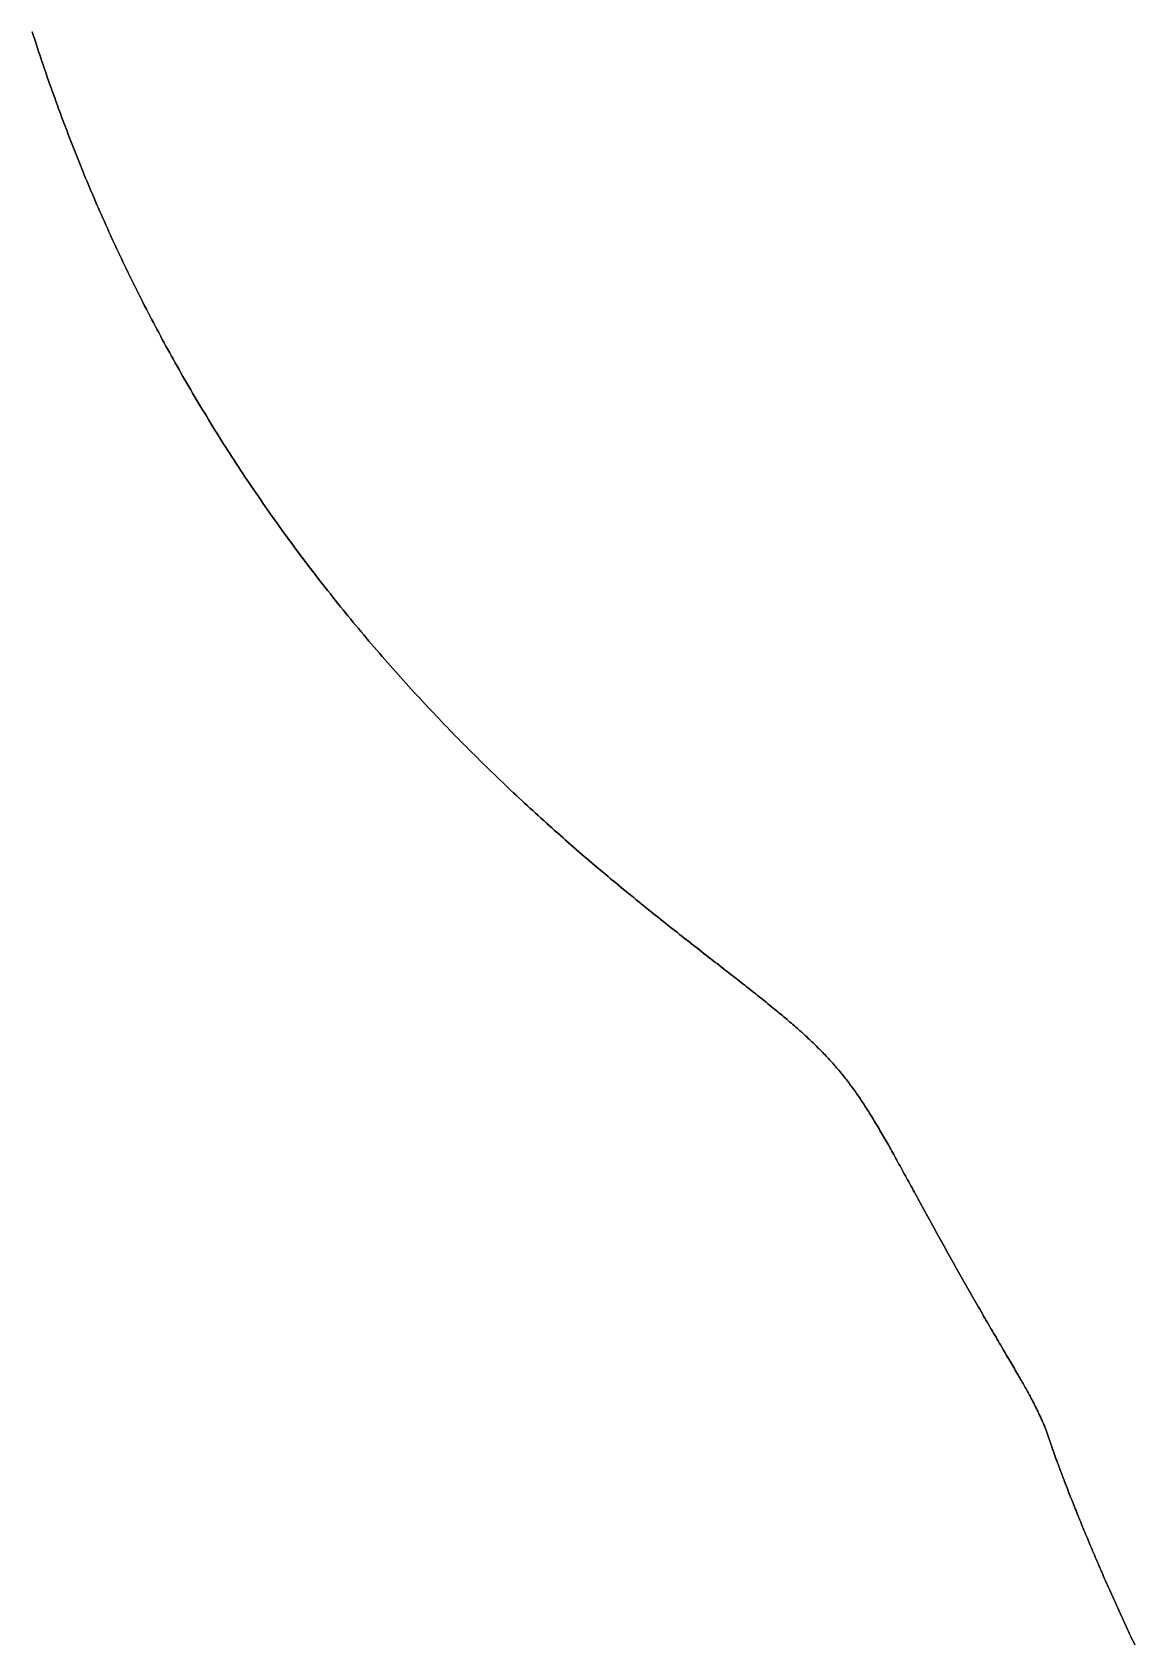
# Model space of a CAD drawing. Header units: inches. Extents: x 130170 to 284068, y 377793 to 804530.
# Drawn here: x 253877.4 to 253937.2, y 736255.3 to 736342.8 of the extents above; entities that cross this region are included whole.
import ezdxf

# ---------------------------------------------------------------- set-up
doc = ezdxf.new("R2010")
doc.units = ezdxf.units.IN
doc.header["$MEASUREMENT"] = 0
doc.layers.add('muni_il', color=7, linetype='Continuous')

msp = doc.modelspace()

# ---------------------------------------------------------------- linework, layer by layer
at = {"layer": 'muni_il'}
for points in [[(253877.398, 736342.811), (253877.456, 736342.632), (253877.513, 736342.453), (253877.571, 736342.274), (253877.63, 736342.095), (253877.688, 736341.916), (253877.747, 736341.736), (253877.807, 736341.557), (253877.867, 736341.377), (253877.927, 736341.198), (253877.988, 736341.018), (253878.049, 736340.838), (253878.11, 736340.658), (253878.172, 736340.478), (253878.235, 736340.298), (253878.297, 736340.118), (253878.36, 736339.938), (253878.424, 736339.758), (253878.488, 736339.578), (253878.552, 736339.397), (253878.617, 736339.217), (253878.682, 736339.037), (253878.748, 736338.856), (253878.814, 736338.675), (253878.88, 736338.495), (253878.947, 736338.314), (253879.014, 736338.133), (253879.082, 736337.952), (253879.15, 736337.771), (253879.218, 736337.59), (253879.287, 736337.409), (253879.356, 736337.228), (253879.426, 736337.047), (253879.496, 736336.866), (253879.567, 736336.685), (253879.638, 736336.503), (253879.709, 736336.322), (253879.781, 736336.141), (253879.854, 736335.959), (253879.927, 736335.777), (253880, 736335.596), (253880.074, 736335.414), (253880.148, 736335.233), (253880.222, 736335.051), (253880.297, 736334.869), (253880.373, 736334.688), (253880.449, 736334.506), (253880.525, 736334.324), (253880.602, 736334.142), (253880.679, 736333.96), (253880.757, 736333.778), (253880.835, 736333.596), (253880.914, 736333.414), (253880.993, 736333.232), (253881.073, 736333.05), (253881.153, 736332.867), (253881.234, 736332.685), (253881.315, 736332.503), (253881.396, 736332.321), (253881.478, 736332.138), (253881.561, 736331.956), (253881.644, 736331.774), (253881.727, 736331.591), (253881.811, 736331.409), (253881.895, 736331.226), (253881.98, 736331.044), (253882.066, 736330.861), (253882.152, 736330.679), (253882.238, 736330.496), (253882.325, 736330.314), (253882.412, 736330.131), (253882.5, 736329.948), (253882.588, 736329.766), (253882.677, 736329.583), (253882.766, 736329.4), (253882.856, 736329.217), (253882.946, 736329.035), (253883.037, 736328.852), (253883.128, 736328.669), (253883.22, 736328.486), (253883.312, 736328.304), (253883.405, 736328.121), (253883.499, 736327.938), (253883.592, 736327.755), (253883.687, 736327.572), (253883.782, 736327.389), (253883.877, 736327.207), (253883.973, 736327.024), (253884.069, 736326.841), (253884.166, 736326.658), (253884.264, 736326.475), (253884.362, 736326.293), (253884.46, 736326.11), (253884.559, 736325.927), (253884.658, 736325.744), (253884.758, 736325.561), (253884.859, 736325.379), (253884.96, 736325.196), (253885.061, 736325.013), (253885.164, 736324.83), (253885.266, 736324.648), (253885.369, 736324.465), (253885.473, 736324.283), (253885.577, 736324.1), (253885.682, 736323.917), (253885.787, 736323.735), (253885.893, 736323.552), (253885.999, 736323.37), (253886.106, 736323.188), (253886.213, 736323.005), (253886.321, 736322.823), (253886.429, 736322.641), (253886.538, 736322.458), (253886.648, 736322.276), (253886.758, 736322.094), (253886.868, 736321.912), (253886.979, 736321.73), (253887.091, 736321.548), (253887.203, 736321.367), (253887.315, 736321.185), (253887.428, 736321.003), (253887.542, 736320.822), (253887.656, 736320.64), (253887.771, 736320.459), (253887.886, 736320.278), (253888.001, 736320.096), (253888.118, 736319.915), (253888.234, 736319.734), (253888.352, 736319.554), (253888.469, 736319.373), (253888.588, 736319.192), (253888.706, 736319.012), (253888.826, 736318.831), (253888.945, 736318.651), (253889.066, 736318.471), (253889.186, 736318.291), (253889.308, 736318.111), (253889.43, 736317.931), (253889.552, 736317.752), (253889.675, 736317.572), (253889.798, 736317.393), (253889.922, 736317.214), (253890.046, 736317.035), (253890.171, 736316.856), (253890.296, 736316.678), (253890.422, 736316.499), (253890.548, 736316.321), (253890.675, 736316.143), (253890.802, 736315.965), (253890.93, 736315.787), (253891.058, 736315.61), (253891.186, 736315.433), (253891.315, 736315.256), (253891.445, 736315.079), (253891.575, 736314.902), (253891.706, 736314.726), (253891.836, 736314.55), (253891.968, 736314.374), (253892.1, 736314.198), (253892.232, 736314.023), (253892.365, 736313.847), (253892.498, 736313.672), (253892.632, 736313.498), (253892.765, 736313.323), (253892.9, 736313.149), (253893.035, 736312.975), (253893.17, 736312.802), (253893.306, 736312.628), (253893.442, 736312.455), (253893.579, 736312.283), (253893.716, 736312.11), (253893.853, 736311.938), (253893.991, 736311.766), (253894.129, 736311.594), (253894.268, 736311.423), (253894.406, 736311.252), (253894.546, 736311.082), (253894.685, 736310.912), (253894.826, 736310.742), (253894.966, 736310.572), (253895.107, 736310.403), (253895.248, 736310.234), (253895.389, 736310.066), (253895.531, 736309.898), (253895.673, 736309.73), (253895.816, 736309.562), (253895.959, 736309.395), (253896.102, 736309.229), (253896.245, 736309.062), (253896.389, 736308.897), (253896.533, 736308.731), (253896.677, 736308.566), (253896.822, 736308.402), (253896.967, 736308.237), (253897.112, 736308.074), (253897.258, 736307.91), (253897.403, 736307.747), (253897.549, 736307.585), (253897.696, 736307.423), (253897.842, 736307.261), (253897.989, 736307.1), (253898.136, 736306.939), (253898.283, 736306.779), (253898.43, 736306.619), (253898.578, 736306.46), (253898.726, 736306.301), (253898.874, 736306.143), (253899.022, 736305.985), (253899.17, 736305.827), (253899.319, 736305.67), (253899.468, 736305.514), (253899.617, 736305.358), (253899.766, 736305.203), (253899.915, 736305.048), (253900.064, 736304.893), (253900.214, 736304.739), (253900.363, 736304.586), (253900.513, 736304.433), (253900.663, 736304.281), (253900.812, 736304.129), (253900.962, 736303.978), (253901.112, 736303.827), (253901.262, 736303.677), (253901.413, 736303.527), (253901.563, 736303.378), (253901.713, 736303.23), (253901.863, 736303.082), (253902.014, 736302.935), (253902.164, 736302.788), (253902.314, 736302.642), (253902.465, 736302.496), (253902.615, 736302.351), (253902.765, 736302.207), (253902.915, 736302.063), (253903.066, 736301.919), (253903.216, 736301.777), (253903.366, 736301.635), (253903.516, 736301.493), (253903.666, 736301.352), (253903.816, 736301.212), (253903.966, 736301.072), (253904.116, 736300.933), (253904.265, 736300.795), (253904.415, 736300.657), (253904.564, 736300.52), (253904.713, 736300.384), (253904.862, 736300.248), (253905.011, 736300.113), (253905.16, 736299.978), (253905.308, 736299.844), (253905.457, 736299.711), (253905.605, 736299.578), (253905.753, 736299.446), (253905.9, 736299.315), (253906.048, 736299.184), (253906.195, 736299.054), (253906.342, 736298.924), (253906.489, 736298.796), (253906.635, 736298.667), (253906.781, 736298.54), (253906.927, 736298.413), (253907.073, 736298.287), (253907.218, 736298.162), (253907.363, 736298.037), (253907.508, 736297.913), (253907.652, 736297.789), (253907.796, 736297.667), (253907.939, 736297.545), (253908.083, 736297.423), (253908.225, 736297.302), (253908.368, 736297.182), (253908.51, 736297.063), (253908.651, 736296.944), (253908.793, 736296.826), (253908.933, 736296.709), (253909.074, 736296.592), (253909.214, 736296.476), (253909.353, 736296.361), (253909.492, 736296.246), (253909.631, 736296.132), (253909.769, 736296.019), (253909.906, 736295.907), (253910.043, 736295.795), (253910.18, 736295.684), (253910.316, 736295.573), (253910.451, 736295.463), (253910.586, 736295.354), (253910.72, 736295.246), (253910.854, 736295.138), (253910.987, 736295.031), (253911.12, 736294.924), (253911.252, 736294.818), (253911.383, 736294.713), (253911.514, 736294.609), (253911.644, 736294.505), (253911.774, 736294.402), (253911.903, 736294.3), (253912.031, 736294.198), (253912.159, 736294.097), (253912.286, 736293.997), (253912.413, 736293.897), (253912.538, 736293.798), (253912.664, 736293.699), (253912.788, 736293.602), (253912.912, 736293.504), (253913.035, 736293.408), (253913.157, 736293.312), (253913.279, 736293.217), (253913.4, 736293.123), (253913.52, 736293.029), (253913.639, 736292.935), (253913.758, 736292.843), (253913.876, 736292.751), (253913.993, 736292.66), (253914.11, 736292.569), (253914.225, 736292.479), (253914.34, 736292.389), (253914.455, 736292.3), (253914.568, 736292.212), (253914.681, 736292.124), (253914.793, 736292.037), (253914.904, 736291.951), (253915.014, 736291.865), (253915.124, 736291.78), (253915.232, 736291.695), (253915.34, 736291.611), (253915.448, 736291.527), (253915.554, 736291.444), (253915.659, 736291.361), (253915.764, 736291.279), (253915.868, 736291.198), (253915.971, 736291.117), (253916.074, 736291.037), (253916.175, 736290.957), (253916.276, 736290.878), (253916.376, 736290.799), (253916.475, 736290.721), (253916.573, 736290.643), (253916.67, 736290.566), (253916.767, 736290.489), (253916.862, 736290.413), (253916.957, 736290.337), (253917.051, 736290.261), (253917.145, 736290.186), (253917.237, 736290.112), (253917.329, 736290.038), (253917.42, 736289.964), (253917.51, 736289.891), (253917.599, 736289.818), (253917.687, 736289.746), (253917.775, 736289.674), (253917.861, 736289.602), (253917.947, 736289.531), (253918.033, 736289.46), (253918.117, 736289.39), (253918.201, 736289.319), (253918.283, 736289.25), (253918.365, 736289.18), (253918.446, 736289.111), (253918.527, 736289.042), (253918.607, 736288.973), (253918.685, 736288.905), (253918.764, 736288.837), (253918.841, 736288.769), (253918.918, 736288.702), (253918.993, 736288.635), (253919.069, 736288.568), (253919.143, 736288.501), (253919.217, 736288.434), (253919.29, 736288.368), (253919.362, 736288.301), (253919.434, 736288.236), (253919.504, 736288.17), (253919.574, 736288.104), (253919.644, 736288.038), (253919.713, 736287.973), (253919.781, 736287.908), (253919.849, 736287.842), (253919.915, 736287.777), (253919.982, 736287.712), (253920.047, 736287.647), (253920.112, 736287.582), (253920.177, 736287.517), (253920.241, 736287.452), (253920.304, 736287.387), (253920.366, 736287.322), (253920.429, 736287.257), (253920.49, 736287.192), (253920.551, 736287.127), (253920.612, 736287.062), (253920.672, 736286.997), (253920.731, 736286.932), (253920.79, 736286.866), (253920.849, 736286.801), (253920.907, 736286.735), (253920.964, 736286.67), (253921.021, 736286.604), (253921.078, 736286.538), (253921.135, 736286.471), (253921.19, 736286.405), (253921.246, 736286.338), (253921.301, 736286.271), (253921.356, 736286.204), (253921.41, 736286.137), (253921.464, 736286.069), (253921.518, 736286.001), (253921.572, 736285.933), (253921.625, 736285.864), (253921.678, 736285.795), (253921.73, 736285.726), (253921.783, 736285.656), (253921.835, 736285.586), (253921.887, 736285.516), (253921.939, 736285.445), (253921.99, 736285.374), (253922.041, 736285.302), (253922.093, 736285.23), (253922.144, 736285.158), (253922.194, 736285.084), (253922.245, 736285.011), (253922.296, 736284.937), (253922.346, 736284.862), (253922.397, 736284.787), (253922.447, 736284.712), (253922.498, 736284.636), (253922.548, 736284.559), (253922.598, 736284.481), (253922.649, 736284.404), (253922.699, 736284.325), (253922.749, 736284.246), (253922.799, 736284.166), (253922.85, 736284.086), (253922.9, 736284.005), (253922.951, 736283.923), (253923.001, 736283.841), (253923.052, 736283.758), (253923.103, 736283.674), (253923.154, 736283.59), (253923.205, 736283.504), (253923.256, 736283.419), (253923.307, 736283.332), (253923.359, 736283.245), (253923.411, 736283.156), (253923.463, 736283.068), (253923.515, 736282.978), (253923.567, 736282.888), (253923.62, 736282.796), (253923.672, 736282.705), (253923.725, 736282.612), (253923.779, 736282.518), (253923.832, 736282.424), (253923.886, 736282.329), (253923.94, 736282.233), (253923.995, 736282.136), (253924.049, 736282.039), (253924.104, 736281.94), (253924.16, 736281.841), (253924.215, 736281.741), (253924.272, 736281.64), (253924.328, 736281.539), (253924.385, 736281.436), (253924.442, 736281.333), (253924.499, 736281.229), (253924.557, 736281.124), (253924.615, 736281.018), (253924.674, 736280.912), (253924.732, 736280.804), (253924.792, 736280.696), (253924.852, 736280.587), (253924.912, 736280.478), (253924.972, 736280.367), (253925.033, 736280.256), (253925.094, 736280.144), (253925.156, 736280.031), (253925.218, 736279.917), (253925.28, 736279.803), (253925.343, 736279.688), (253925.406, 736279.572), (253925.47, 736279.456), (253925.534, 736279.339), (253925.598, 736279.221), (253925.663, 736279.102), (253925.728, 736278.983), (253925.794, 736278.863), (253925.86, 736278.743), (253925.926, 736278.622), (253925.993, 736278.5), (253926.06, 736278.378), (253926.127, 736278.256), (253926.195, 736278.132), (253926.263, 736278.009), (253926.331, 736277.884), (253926.4, 736277.76), (253926.469, 736277.634), (253926.538, 736277.509), (253926.608, 736277.383), (253926.677, 736277.257), (253926.747, 736277.13), (253926.818, 736277.003), (253926.888, 736276.875), (253926.959, 736276.748), (253927.03, 736276.62), (253927.102, 736276.492), (253927.173, 736276.364), (253927.245, 736276.236), (253927.316, 736276.107), (253927.388, 736275.979), (253927.46, 736275.85), (253927.532, 736275.722), (253927.605, 736275.593), (253927.677, 736275.465), (253927.749, 736275.336), (253927.822, 736275.208), (253927.894, 736275.08), (253927.966, 736274.952), (253928.039, 736274.824), (253928.111, 736274.697), (253928.183, 736274.57), (253928.256, 736274.443), (253928.328, 736274.316), (253928.399, 736274.19), (253928.471, 736274.065), (253928.543, 736273.94), (253928.614, 736273.815), (253928.685, 736273.691), (253928.756, 736273.567), (253928.827, 736273.445), (253928.897, 736273.323), (253928.967, 736273.201), (253929.037, 736273.08), (253929.106, 736272.961), (253929.175, 736272.841), (253929.244, 736272.723), (253929.312, 736272.606), (253929.379, 736272.489), (253929.446, 736272.374), (253929.513, 736272.26), (253929.579, 736272.146), (253929.645, 736272.034), (253929.71, 736271.922), (253929.774, 736271.812), (253929.838, 736271.703), (253929.901, 736271.595), (253929.963, 736271.489), (253930.025, 736271.384), (253930.086, 736271.279), (253930.146, 736271.177), (253930.206, 736271.075), (253930.264, 736270.975), (253930.322, 736270.876), (253930.379, 736270.779), (253930.436, 736270.683), (253930.491, 736270.588), (253930.546, 736270.495), (253930.6, 736270.403), (253930.653, 736270.312), (253930.705, 736270.223), (253930.756, 736270.135), (253930.806, 736270.049), (253930.855, 736269.965), (253930.904, 736269.881), (253930.951, 736269.799), (253930.998, 736269.719), (253931.044, 736269.64), (253931.088, 736269.562), (253931.132, 736269.485), (253931.175, 736269.41), (253931.217, 736269.337), (253931.259, 736269.264), (253931.299, 736269.193), (253931.338, 736269.123), (253931.377, 736269.054), (253931.415, 736268.986), (253931.452, 736268.92), (253931.488, 736268.854), (253931.523, 736268.79), (253931.558, 736268.726), (253931.592, 736268.663), (253931.625, 736268.602), (253931.657, 736268.541), (253931.689, 736268.48), (253931.72, 736268.421), (253931.751, 736268.362), (253931.781, 736268.304), (253931.81, 736268.246), (253931.839, 736268.188), (253931.868, 736268.131), (253931.896, 736268.074), (253931.924, 736268.018), (253931.951, 736267.962), (253931.978, 736267.906), (253932.005, 736267.85), (253932.032, 736267.794), (253932.058, 736267.738), (253932.084, 736267.681), (253932.11, 736267.625), (253932.135, 736267.569), (253932.161, 736267.513), (253932.186, 736267.457), (253932.211, 736267.4), (253932.236, 736267.344), (253932.261, 736267.287), (253932.285, 736267.231), (253932.309, 736267.175), (253932.332, 736267.119), (253932.355, 736267.063), (253932.464, 736266.774), (253932.475, 736266.742), (253932.481, 736266.725), (253932.488, 736266.705), (253932.495, 736266.685), (253932.502, 736266.664), (253932.51, 736266.641), (253932.518, 736266.617), (253932.527, 736266.593), (253932.536, 736266.567), (253932.545, 736266.54), (253932.554, 736266.513), (253932.564, 736266.484), (253932.574, 736266.455), (253932.584, 736266.424), (253932.595, 736266.393), (253932.606, 736266.361), (253932.617, 736266.328), (253932.628, 736266.294), (253932.64, 736266.26), (253932.652, 736266.224), (253932.665, 736266.187), (253932.678, 736266.15), (253932.691, 736266.111), (253932.705, 736266.072), (253932.719, 736266.032), (253932.733, 736265.99), (253932.748, 736265.947), (253932.763, 736265.904), (253932.779, 736265.859), (253932.795, 736265.813), (253932.811, 736265.766), (253932.828, 736265.718), (253932.846, 736265.669), (253932.864, 736265.618), (253932.882, 736265.566), (253932.901, 736265.513), (253932.921, 736265.459), (253932.941, 736265.403), (253932.962, 736265.346), (253932.983, 736265.288), (253933.005, 736265.228), (253933.027, 736265.167), (253933.05, 736265.105), (253933.074, 736265.041), (253933.098, 736264.976), (253933.122, 736264.909), (253933.148, 736264.841), (253933.174, 736264.772), (253933.2, 736264.701), (253933.227, 736264.629), (253933.255, 736264.555), (253933.283, 736264.48), (253933.312, 736264.404), (253933.342, 736264.327), (253933.372, 736264.248), (253933.402, 736264.167), (253933.434, 736264.086), (253933.466, 736264.003), (253933.498, 736263.918), (253933.531, 736263.833), (253933.565, 736263.746), (253933.599, 736263.658), (253933.634, 736263.569), (253933.669, 736263.478), (253933.705, 736263.387), (253933.742, 736263.294), (253933.779, 736263.2), (253933.816, 736263.105), (253933.855, 736263.009), (253933.893, 736262.912), (253933.932, 736262.814), (253933.972, 736262.715), (253934.012, 736262.615), (253934.053, 736262.514), (253934.094, 736262.412), (253934.135, 736262.309), (253934.177, 736262.205), (253934.219, 736262.1), (253934.262, 736261.995), (253934.305, 736261.889), (253934.349, 736261.782), (253934.393, 736261.674), (253934.438, 736261.566), (253934.482, 736261.457), (253934.528, 736261.347), (253934.573, 736261.237), (253934.619, 736261.126), (253934.666, 736261.014), (253934.712, 736260.903), (253934.759, 736260.79), (253934.807, 736260.677), (253934.854, 736260.563), (253934.902, 736260.449), (253934.951, 736260.335), (253934.999, 736260.22), (253935.048, 736260.105), (253935.097, 736259.989), (253935.147, 736259.873), (253935.197, 736259.757), (253935.247, 736259.64), (253935.297, 736259.524), (253935.347, 736259.406), (253935.398, 736259.289), (253935.449, 736259.171), (253935.5, 736259.053), (253935.552, 736258.935), (253935.604, 736258.817), (253935.655, 736258.698), (253935.707, 736258.58), (253935.76, 736258.461), (253935.812, 736258.342), (253935.865, 736258.223), (253935.918, 736258.103), (253935.971, 736257.984), (253936.025, 736257.864), (253936.078, 736257.745), (253936.132, 736257.625), (253936.186, 736257.506), (253936.24, 736257.386), (253936.294, 736257.266), (253936.349, 736257.146), (253936.403, 736257.026), (253936.458, 736256.906), (253936.513, 736256.786), (253936.568, 736256.666), (253936.623, 736256.546), (253936.679, 736256.426), (253936.734, 736256.306), (253936.79, 736256.186), (253936.846, 736256.066), (253936.902, 736255.946), (253936.958, 736255.826), (253937.014, 736255.706), (253937.071, 736255.587), (253937.127, 736255.467), (253937.184, 736255.347), (253937.241, 736255.227)], [(253937.241, 736255.227), (253937.184, 736255.347), (253937.127, 736255.467), (253937.071, 736255.587), (253937.014, 736255.706), (253936.958, 736255.826), (253936.902, 736255.946), (253936.846, 736256.066), (253936.79, 736256.186), (253936.734, 736256.306), (253936.679, 736256.426), (253936.623, 736256.546), (253936.568, 736256.666), (253936.513, 736256.786), (253936.458, 736256.906), (253936.403, 736257.026), (253936.349, 736257.146), (253936.294, 736257.266), (253936.24, 736257.386), (253936.186, 736257.506), (253936.132, 736257.625), (253936.078, 736257.745), (253936.025, 736257.864), (253935.971, 736257.984), (253935.918, 736258.103), (253935.865, 736258.223), (253935.812, 736258.342), (253935.76, 736258.461), (253935.707, 736258.58), (253935.655, 736258.698), (253935.604, 736258.817), (253935.552, 736258.935), (253935.5, 736259.053), (253935.449, 736259.171), (253935.398, 736259.289), (253935.347, 736259.406), (253935.297, 736259.524), (253935.247, 736259.64), (253935.197, 736259.757), (253935.147, 736259.873), (253935.097, 736259.989), (253935.048, 736260.105), (253934.999, 736260.22), (253934.951, 736260.335), (253934.902, 736260.449), (253934.854, 736260.563), (253934.807, 736260.677), (253934.759, 736260.79), (253934.712, 736260.903), (253934.666, 736261.014), (253934.619, 736261.126), (253934.573, 736261.237), (253934.528, 736261.347), (253934.482, 736261.457), (253934.438, 736261.566), (253934.393, 736261.674), (253934.349, 736261.782), (253934.305, 736261.889), (253934.262, 736261.995), (253934.219, 736262.1), (253934.177, 736262.205), (253934.135, 736262.309), (253934.094, 736262.412), (253934.053, 736262.514), (253934.012, 736262.615), (253933.972, 736262.715), (253933.932, 736262.814), (253933.893, 736262.912), (253933.855, 736263.009), (253933.816, 736263.105), (253933.779, 736263.2), (253933.742, 736263.294), (253933.705, 736263.387), (253933.669, 736263.478), (253933.634, 736263.569), (253933.599, 736263.658), (253933.565, 736263.746), (253933.531, 736263.833), (253933.498, 736263.918), (253933.466, 736264.003), (253933.434, 736264.086), (253933.402, 736264.167), (253933.372, 736264.248), (253933.342, 736264.327), (253933.312, 736264.404), (253933.283, 736264.48), (253933.255, 736264.555), (253933.227, 736264.629), (253933.2, 736264.701), (253933.174, 736264.772), (253933.148, 736264.841), (253933.122, 736264.909), (253933.098, 736264.976), (253933.074, 736265.041), (253933.05, 736265.105), (253933.027, 736265.167), (253933.005, 736265.228), (253932.983, 736265.288), (253932.962, 736265.346), (253932.941, 736265.403), (253932.921, 736265.459), (253932.901, 736265.513), (253932.882, 736265.566), (253932.864, 736265.618), (253932.846, 736265.669), (253932.828, 736265.718), (253932.811, 736265.766), (253932.795, 736265.813), (253932.779, 736265.859), (253932.763, 736265.904), (253932.748, 736265.947), (253932.733, 736265.99), (253932.719, 736266.032), (253932.705, 736266.072), (253932.691, 736266.111), (253932.678, 736266.15), (253932.665, 736266.187), (253932.652, 736266.224), (253932.64, 736266.26), (253932.628, 736266.294), (253932.617, 736266.328), (253932.606, 736266.361), (253932.595, 736266.393), (253932.584, 736266.424), (253932.574, 736266.455), (253932.564, 736266.484), (253932.554, 736266.513), (253932.545, 736266.54), (253932.536, 736266.567), (253932.527, 736266.593), (253932.518, 736266.617), (253932.51, 736266.641), (253932.502, 736266.664), (253932.495, 736266.685), (253932.488, 736266.705), (253932.481, 736266.725), (253932.475, 736266.742), (253932.464, 736266.774), (253932.355, 736267.063), (253932.332, 736267.119), (253932.309, 736267.175), (253932.285, 736267.231), (253932.261, 736267.287), (253932.236, 736267.344), (253932.211, 736267.4), (253932.186, 736267.457), (253932.161, 736267.513), (253932.135, 736267.569), (253932.11, 736267.625), (253932.084, 736267.681), (253932.058, 736267.738), (253932.032, 736267.794), (253932.005, 736267.85), (253931.978, 736267.906), (253931.951, 736267.962), (253931.924, 736268.018), (253931.896, 736268.074), (253931.868, 736268.131), (253931.839, 736268.188), (253931.81, 736268.246), (253931.781, 736268.304), (253931.751, 736268.362), (253931.72, 736268.421), (253931.689, 736268.48), (253931.657, 736268.541), (253931.625, 736268.602), (253931.592, 736268.663), (253931.558, 736268.726), (253931.523, 736268.79), (253931.488, 736268.854), (253931.452, 736268.92), (253931.415, 736268.986), (253931.377, 736269.054), (253931.338, 736269.123), (253931.299, 736269.193), (253931.259, 736269.264), (253931.217, 736269.337), (253931.175, 736269.41), (253931.132, 736269.485), (253931.088, 736269.562), (253931.044, 736269.64), (253930.998, 736269.719), (253930.951, 736269.799), (253930.904, 736269.881), (253930.855, 736269.965), (253930.806, 736270.049), (253930.756, 736270.135), (253930.705, 736270.223), (253930.653, 736270.312), (253930.6, 736270.403), (253930.546, 736270.495), (253930.491, 736270.588), (253930.436, 736270.683), (253930.379, 736270.779), (253930.322, 736270.876), (253930.264, 736270.975), (253930.206, 736271.075), (253930.146, 736271.177), (253930.086, 736271.279), (253930.025, 736271.384), (253929.963, 736271.489), (253929.901, 736271.595), (253929.838, 736271.703), (253929.774, 736271.812), (253929.71, 736271.922), (253929.645, 736272.034), (253929.579, 736272.146), (253929.513, 736272.26), (253929.446, 736272.374), (253929.379, 736272.489), (253929.312, 736272.606), (253929.244, 736272.723), (253929.175, 736272.841), (253929.106, 736272.961), (253929.037, 736273.08), (253928.967, 736273.201), (253928.897, 736273.323), (253928.827, 736273.445), (253928.756, 736273.567), (253928.685, 736273.691), (253928.614, 736273.815), (253928.543, 736273.94), (253928.471, 736274.065), (253928.399, 736274.19), (253928.328, 736274.316), (253928.256, 736274.443), (253928.183, 736274.57), (253928.111, 736274.697), (253928.039, 736274.824), (253927.966, 736274.952), (253927.894, 736275.08), (253927.822, 736275.208), (253927.749, 736275.336), (253927.677, 736275.465), (253927.605, 736275.593), (253927.532, 736275.722), (253927.46, 736275.85), (253927.388, 736275.979), (253927.316, 736276.107), (253927.245, 736276.236), (253927.173, 736276.364), (253927.102, 736276.492), (253927.03, 736276.62), (253926.959, 736276.748), (253926.888, 736276.875), (253926.818, 736277.003), (253926.747, 736277.13), (253926.677, 736277.257), (253926.608, 736277.383), (253926.538, 736277.509), (253926.469, 736277.634), (253926.4, 736277.76), (253926.331, 736277.884), (253926.263, 736278.009), (253926.195, 736278.132), (253926.127, 736278.256), (253926.06, 736278.378), (253925.993, 736278.5), (253925.926, 736278.622), (253925.86, 736278.743), (253925.794, 736278.863), (253925.728, 736278.983), (253925.663, 736279.102), (253925.598, 736279.221), (253925.534, 736279.339), (253925.47, 736279.456), (253925.406, 736279.572), (253925.343, 736279.688), (253925.28, 736279.803), (253925.218, 736279.917), (253925.156, 736280.031), (253925.094, 736280.144), (253925.033, 736280.256), (253924.972, 736280.367), (253924.912, 736280.478), (253924.852, 736280.587), (253924.792, 736280.696), (253924.732, 736280.804), (253924.674, 736280.912), (253924.615, 736281.018), (253924.557, 736281.124), (253924.499, 736281.229), (253924.442, 736281.333), (253924.385, 736281.436), (253924.328, 736281.539), (253924.272, 736281.64), (253924.215, 736281.741), (253924.16, 736281.841), (253924.104, 736281.94), (253924.049, 736282.039), (253923.995, 736282.136), (253923.94, 736282.233), (253923.886, 736282.329), (253923.832, 736282.424), (253923.779, 736282.518), (253923.725, 736282.612), (253923.672, 736282.705), (253923.62, 736282.796), (253923.567, 736282.888), (253923.515, 736282.978), (253923.463, 736283.068), (253923.411, 736283.156), (253923.359, 736283.245), (253923.307, 736283.332), (253923.256, 736283.419), (253923.205, 736283.504), (253923.154, 736283.59), (253923.103, 736283.674), (253923.052, 736283.758), (253923.001, 736283.841), (253922.951, 736283.923), (253922.9, 736284.005), (253922.85, 736284.086), (253922.799, 736284.166), (253922.749, 736284.246), (253922.699, 736284.325), (253922.649, 736284.404), (253922.598, 736284.481), (253922.548, 736284.559), (253922.498, 736284.636), (253922.447, 736284.712), (253922.397, 736284.787), (253922.346, 736284.862), (253922.296, 736284.937), (253922.245, 736285.011), (253922.194, 736285.084), (253922.144, 736285.158), (253922.093, 736285.23), (253922.041, 736285.302), (253921.99, 736285.374), (253921.939, 736285.445), (253921.887, 736285.516), (253921.835, 736285.586), (253921.783, 736285.656), (253921.73, 736285.726), (253921.678, 736285.795), (253921.625, 736285.864), (253921.572, 736285.933), (253921.518, 736286.001), (253921.464, 736286.069), (253921.41, 736286.137), (253921.356, 736286.204), (253921.301, 736286.271), (253921.246, 736286.338), (253921.19, 736286.405), (253921.135, 736286.471), (253921.078, 736286.538), (253921.021, 736286.604), (253920.964, 736286.67), (253920.907, 736286.735), (253920.849, 736286.801), (253920.79, 736286.866), (253920.731, 736286.932), (253920.672, 736286.997), (253920.612, 736287.062), (253920.551, 736287.127), (253920.49, 736287.192), (253920.429, 736287.257), (253920.366, 736287.322), (253920.304, 736287.387), (253920.241, 736287.452), (253920.177, 736287.517), (253920.112, 736287.582), (253920.047, 736287.647), (253919.982, 736287.712), (253919.915, 736287.777), (253919.849, 736287.842), (253919.781, 736287.908), (253919.713, 736287.973), (253919.644, 736288.038), (253919.574, 736288.104), (253919.504, 736288.17), (253919.434, 736288.236), (253919.362, 736288.301), (253919.29, 736288.368), (253919.217, 736288.434), (253919.143, 736288.501), (253919.069, 736288.568), (253918.993, 736288.635), (253918.918, 736288.702), (253918.841, 736288.769), (253918.764, 736288.837), (253918.685, 736288.905), (253918.607, 736288.973), (253918.527, 736289.042), (253918.446, 736289.111), (253918.365, 736289.18), (253918.283, 736289.25), (253918.201, 736289.319), (253918.117, 736289.39), (253918.033, 736289.46), (253917.947, 736289.531), (253917.861, 736289.602), (253917.775, 736289.674), (253917.687, 736289.746), (253917.599, 736289.818), (253917.51, 736289.891), (253917.42, 736289.964), (253917.329, 736290.038), (253917.237, 736290.112), (253917.145, 736290.186), (253917.051, 736290.261), (253916.957, 736290.337), (253916.862, 736290.413), (253916.767, 736290.489), (253916.67, 736290.566), (253916.573, 736290.643), (253916.475, 736290.721), (253916.376, 736290.799), (253916.276, 736290.878), (253916.175, 736290.957), (253916.074, 736291.037), (253915.971, 736291.117), (253915.868, 736291.198), (253915.764, 736291.279), (253915.659, 736291.361), (253915.554, 736291.444), (253915.448, 736291.527), (253915.34, 736291.611), (253915.232, 736291.695), (253915.124, 736291.78), (253915.014, 736291.865), (253914.904, 736291.951), (253914.793, 736292.037), (253914.681, 736292.124), (253914.568, 736292.212), (253914.455, 736292.3), (253914.34, 736292.389), (253914.225, 736292.479), (253914.11, 736292.569), (253913.993, 736292.66), (253913.876, 736292.751), (253913.758, 736292.843), (253913.639, 736292.935), (253913.52, 736293.029), (253913.4, 736293.123), (253913.279, 736293.217), (253913.157, 736293.312), (253913.035, 736293.408), (253912.912, 736293.504), (253912.788, 736293.602), (253912.664, 736293.699), (253912.538, 736293.798), (253912.413, 736293.897), (253912.286, 736293.997), (253912.159, 736294.097), (253912.031, 736294.198), (253911.903, 736294.3), (253911.774, 736294.402), (253911.644, 736294.505), (253911.514, 736294.609), (253911.383, 736294.713), (253911.252, 736294.818), (253911.12, 736294.924), (253910.987, 736295.031), (253910.854, 736295.138), (253910.72, 736295.246), (253910.586, 736295.354), (253910.451, 736295.463), (253910.316, 736295.573), (253910.18, 736295.684), (253910.043, 736295.795), (253909.906, 736295.907), (253909.769, 736296.019), (253909.631, 736296.132), (253909.492, 736296.246), (253909.353, 736296.361), (253909.214, 736296.476), (253909.074, 736296.592), (253908.933, 736296.709), (253908.793, 736296.826), (253908.651, 736296.944), (253908.51, 736297.063), (253908.368, 736297.182), (253908.225, 736297.302), (253908.083, 736297.423), (253907.939, 736297.545), (253907.796, 736297.667), (253907.652, 736297.789), (253907.508, 736297.913), (253907.363, 736298.037), (253907.218, 736298.162), (253907.073, 736298.287), (253906.927, 736298.413), (253906.781, 736298.54), (253906.635, 736298.667), (253906.489, 736298.796), (253906.342, 736298.924), (253906.195, 736299.054), (253906.048, 736299.184), (253905.9, 736299.315), (253905.753, 736299.446), (253905.605, 736299.578), (253905.457, 736299.711), (253905.308, 736299.844), (253905.16, 736299.978), (253905.011, 736300.113), (253904.862, 736300.248), (253904.713, 736300.384), (253904.564, 736300.52), (253904.415, 736300.657), (253904.265, 736300.795), (253904.116, 736300.933), (253903.966, 736301.072), (253903.816, 736301.212), (253903.666, 736301.352), (253903.516, 736301.493), (253903.366, 736301.635), (253903.216, 736301.777), (253903.066, 736301.919), (253902.915, 736302.063), (253902.765, 736302.207), (253902.615, 736302.351), (253902.465, 736302.496), (253902.314, 736302.642), (253902.164, 736302.788), (253902.014, 736302.935), (253901.863, 736303.082), (253901.713, 736303.23), (253901.563, 736303.378), (253901.413, 736303.527), (253901.262, 736303.677), (253901.112, 736303.827), (253900.962, 736303.978), (253900.812, 736304.129), (253900.663, 736304.281), (253900.513, 736304.433), (253900.363, 736304.586), (253900.214, 736304.739), (253900.064, 736304.893), (253899.915, 736305.048), (253899.766, 736305.203), (253899.617, 736305.358), (253899.468, 736305.514), (253899.319, 736305.67), (253899.17, 736305.827), (253899.022, 736305.985), (253898.874, 736306.143), (253898.726, 736306.301), (253898.578, 736306.46), (253898.43, 736306.619), (253898.283, 736306.779), (253898.136, 736306.939), (253897.989, 736307.1), (253897.842, 736307.261), (253897.696, 736307.423), (253897.549, 736307.585), (253897.403, 736307.747), (253897.258, 736307.91), (253897.112, 736308.074), (253896.967, 736308.237), (253896.822, 736308.402), (253896.677, 736308.566), (253896.533, 736308.731), (253896.389, 736308.897), (253896.245, 736309.062), (253896.102, 736309.229), (253895.959, 736309.395), (253895.816, 736309.562), (253895.673, 736309.73), (253895.531, 736309.898), (253895.389, 736310.066), (253895.248, 736310.234), (253895.107, 736310.403), (253894.966, 736310.572), (253894.826, 736310.742), (253894.685, 736310.912), (253894.546, 736311.082), (253894.406, 736311.252), (253894.268, 736311.423), (253894.129, 736311.594), (253893.991, 736311.766), (253893.853, 736311.938), (253893.716, 736312.11), (253893.579, 736312.283), (253893.442, 736312.455), (253893.306, 736312.628), (253893.17, 736312.802), (253893.035, 736312.975), (253892.9, 736313.149), (253892.765, 736313.323), (253892.632, 736313.498), (253892.498, 736313.672), (253892.365, 736313.847), (253892.232, 736314.023), (253892.1, 736314.198), (253891.968, 736314.374), (253891.836, 736314.55), (253891.706, 736314.726), (253891.575, 736314.902), (253891.445, 736315.079), (253891.315, 736315.256), (253891.186, 736315.433), (253891.058, 736315.61), (253890.93, 736315.787), (253890.802, 736315.965), (253890.675, 736316.143), (253890.548, 736316.321), (253890.422, 736316.499), (253890.296, 736316.678), (253890.171, 736316.856), (253890.046, 736317.035), (253889.922, 736317.214), (253889.798, 736317.393), (253889.675, 736317.572), (253889.552, 736317.752), (253889.43, 736317.931), (253889.308, 736318.111), (253889.186, 736318.291), (253889.066, 736318.471), (253888.945, 736318.651), (253888.826, 736318.831), (253888.706, 736319.012), (253888.588, 736319.192), (253888.469, 736319.373), (253888.352, 736319.554), (253888.234, 736319.734), (253888.118, 736319.915), (253888.001, 736320.096), (253887.886, 736320.278), (253887.771, 736320.459), (253887.656, 736320.64), (253887.542, 736320.822), (253887.428, 736321.003), (253887.315, 736321.185), (253887.203, 736321.367), (253887.091, 736321.548), (253886.979, 736321.73), (253886.868, 736321.912), (253886.758, 736322.094), (253886.648, 736322.276), (253886.538, 736322.458), (253886.429, 736322.641), (253886.321, 736322.823), (253886.213, 736323.005), (253886.106, 736323.188), (253885.999, 736323.37), (253885.893, 736323.552), (253885.787, 736323.735), (253885.682, 736323.917), (253885.577, 736324.1), (253885.473, 736324.283), (253885.369, 736324.465), (253885.266, 736324.648), (253885.164, 736324.83), (253885.061, 736325.013), (253884.96, 736325.196), (253884.859, 736325.379), (253884.758, 736325.561), (253884.658, 736325.744), (253884.559, 736325.927), (253884.46, 736326.11), (253884.362, 736326.293), (253884.264, 736326.475), (253884.166, 736326.658), (253884.069, 736326.841), (253883.973, 736327.024), (253883.877, 736327.207), (253883.782, 736327.389), (253883.687, 736327.572), (253883.592, 736327.755), (253883.499, 736327.938), (253883.405, 736328.121), (253883.312, 736328.304), (253883.22, 736328.486), (253883.128, 736328.669), (253883.037, 736328.852), (253882.946, 736329.035), (253882.856, 736329.217), (253882.766, 736329.4), (253882.677, 736329.583), (253882.588, 736329.766), (253882.5, 736329.948), (253882.412, 736330.131), (253882.325, 736330.314), (253882.238, 736330.496), (253882.152, 736330.679), (253882.066, 736330.861), (253881.98, 736331.044), (253881.895, 736331.226), (253881.811, 736331.409), (253881.727, 736331.591), (253881.644, 736331.774), (253881.561, 736331.956), (253881.478, 736332.138), (253881.396, 736332.321), (253881.315, 736332.503), (253881.234, 736332.685), (253881.153, 736332.867), (253881.073, 736333.05), (253880.993, 736333.232), (253880.914, 736333.414), (253880.835, 736333.596), (253880.757, 736333.778), (253880.679, 736333.96), (253880.602, 736334.142), (253880.525, 736334.324), (253880.449, 736334.506), (253880.373, 736334.688), (253880.297, 736334.869), (253880.222, 736335.051), (253880.148, 736335.233), (253880.074, 736335.414), (253880, 736335.596), (253879.927, 736335.777), (253879.854, 736335.959), (253879.781, 736336.141), (253879.709, 736336.322), (253879.638, 736336.503), (253879.567, 736336.685), (253879.496, 736336.866), (253879.426, 736337.047), (253879.356, 736337.228), (253879.287, 736337.409), (253879.218, 736337.59), (253879.15, 736337.771), (253879.082, 736337.952), (253879.014, 736338.133), (253878.947, 736338.314), (253878.88, 736338.495), (253878.814, 736338.675), (253878.748, 736338.856), (253878.682, 736339.037), (253878.617, 736339.217), (253878.552, 736339.397), (253878.488, 736339.578), (253878.424, 736339.758), (253878.36, 736339.938), (253878.297, 736340.118), (253878.235, 736340.298), (253878.172, 736340.478), (253878.11, 736340.658), (253878.049, 736340.838), (253877.988, 736341.018), (253877.927, 736341.198), (253877.867, 736341.377), (253877.807, 736341.557), (253877.747, 736341.736), (253877.688, 736341.916), (253877.63, 736342.095), (253877.571, 736342.274), (253877.513, 736342.453), (253877.456, 736342.632), (253877.398, 736342.811)]]:
    msp.add_lwpolyline(points, dxfattribs=at)

doc.saveas('drawing.dxf')
